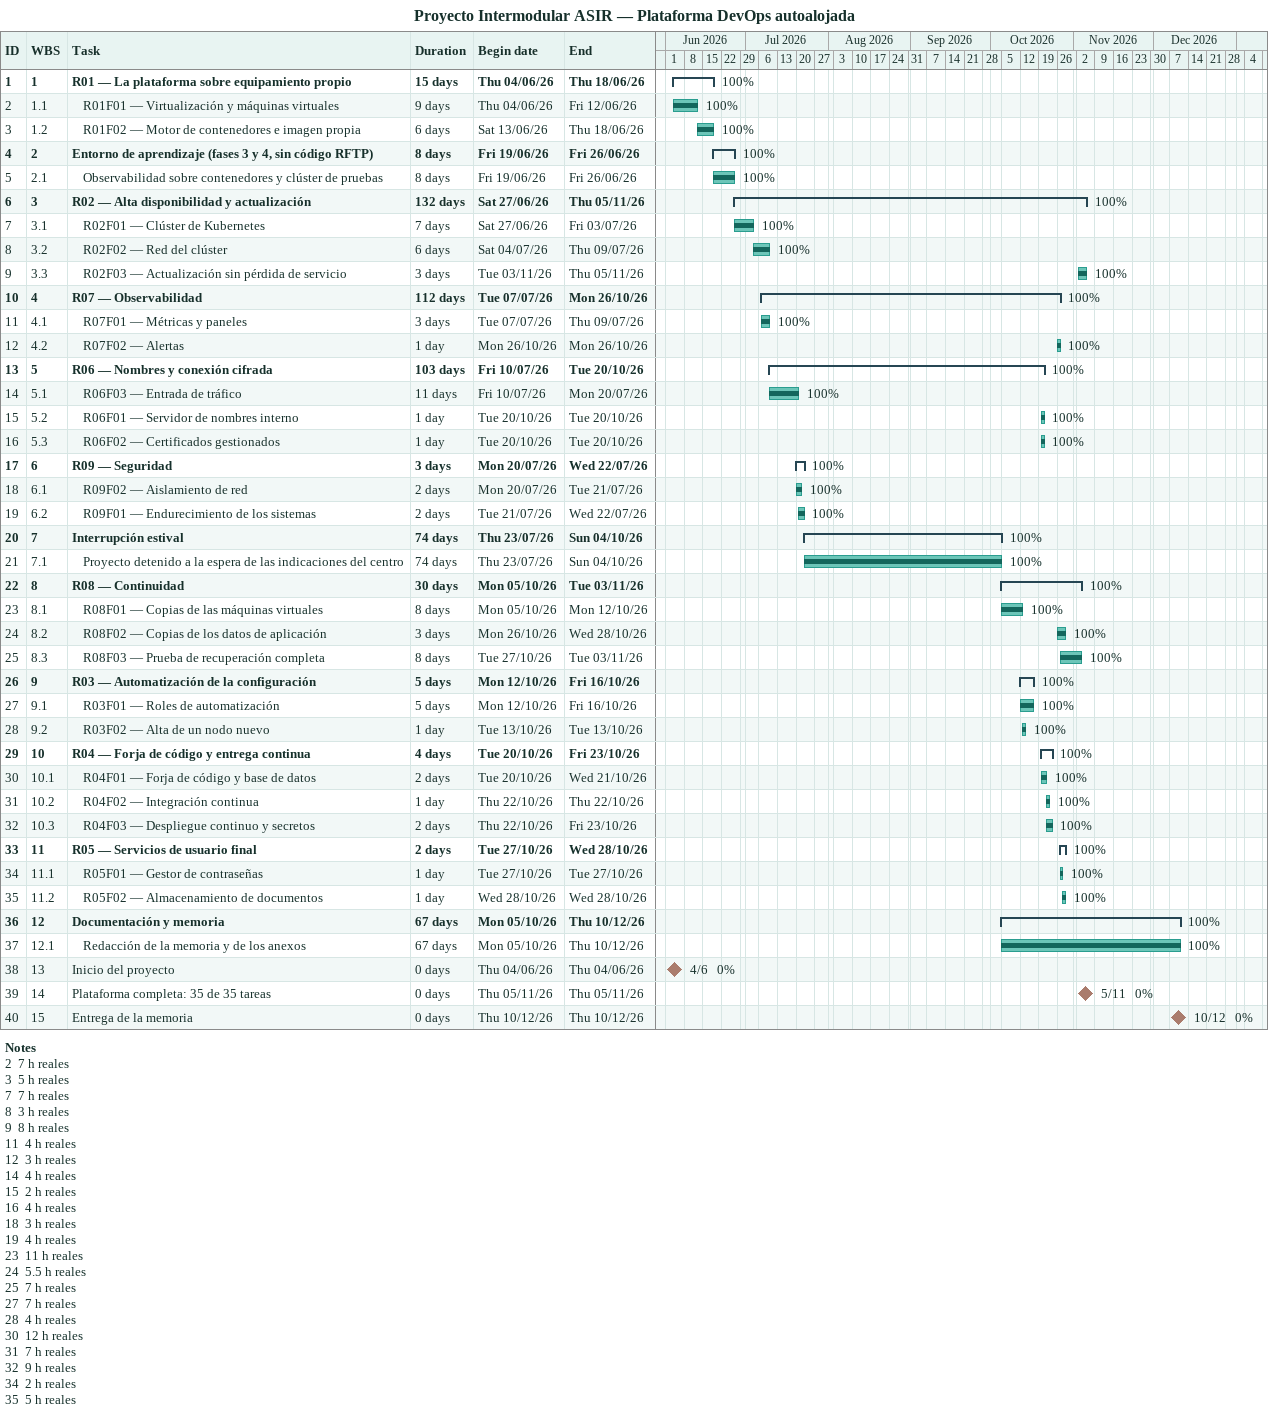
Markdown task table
Proyecto Intermodular ASIR — Plataforma DevOps autoalojada

| ID | WBS | Task | Duration | Start | Finish | % complete |
|---|---|---|---|---|---|---|
| 1 | 1 | **R01 — La plataforma sobre equipamiento propio** | 15d | 2026-06-04 | 2026-06-18 | 100 |
| 2 | 1.1 | R01F01 — Virtualización y máquinas virtuales | 9d | 2026-06-04 | 2026-06-12 | 100 |
| 3 | 1.2 | R01F02 — Motor de contenedores e imagen propia | 6d | 2026-06-13 | 2026-06-18 | 100 |
| 4 | 2 | **Entorno de aprendizaje (fases 3 y 4, sin código RFTP)** | 8d | 2026-06-19 | 2026-06-26 | 100 |
| 5 | 2.1 | Observabilidad sobre contenedores y clúster de pruebas | 8d | 2026-06-19 | 2026-06-26 | 100 |
| 6 | 3 | **R02 — Alta disponibilidad y actualización** | 132d | 2026-06-27 | 2026-11-05 | 100 |
| 7 | 3.1 | R02F01 — Clúster de Kubernetes | 7d | 2026-06-27 | 2026-07-03 | 100 |
| 8 | 3.2 | R02F02 — Red del clúster | 6d | 2026-07-04 | 2026-07-09 | 100 |
| 9 | 3.3 | R02F03 — Actualización sin pérdida de servicio | 3d | 2026-11-03 | 2026-11-05 | 100 |
| 10 | 4 | **R07 — Observabilidad** | 112d | 2026-07-07 | 2026-10-26 | 100 |
| 11 | 4.1 | R07F01 — Métricas y paneles | 3d | 2026-07-07 | 2026-07-09 | 100 |
| 12 | 4.2 | R07F02 — Alertas | 1d | 2026-10-26 | 2026-10-26 | 100 |
| 13 | 5 | **R06 — Nombres y conexión cifrada** | 103d | 2026-07-10 | 2026-10-20 | 100 |
| 14 | 5.1 | R06F03 — Entrada de tráfico | 11d | 2026-07-10 | 2026-07-20 | 100 |
| 15 | 5.2 | R06F01 — Servidor de nombres interno | 1d | 2026-10-20 | 2026-10-20 | 100 |
| 16 | 5.3 | R06F02 — Certificados gestionados | 1d | 2026-10-20 | 2026-10-20 | 100 |
| 17 | 6 | **R09 — Seguridad** | 3d | 2026-07-20 | 2026-07-22 | 100 |
| 18 | 6.1 | R09F02 — Aislamiento de red | 2d | 2026-07-20 | 2026-07-21 | 100 |
| 19 | 6.2 | R09F01 — Endurecimiento de los sistemas | 2d | 2026-07-21 | 2026-07-22 | 100 |
| 20 | 7 | **Interrupción estival** | 74d | 2026-07-23 | 2026-10-04 | 100 |
| 21 | 7.1 | Proyecto detenido a la espera de las indicaciones del centro | 74d | 2026-07-23 | 2026-10-04 | 100 |
| 22 | 8 | **R08 — Continuidad** | 30d | 2026-10-05 | 2026-11-03 | 100 |
| 23 | 8.1 | R08F01 — Copias de las máquinas virtuales | 8d | 2026-10-05 | 2026-10-12 | 100 |
| 24 | 8.2 | R08F02 — Copias de los datos de aplicación | 3d | 2026-10-26 | 2026-10-28 | 100 |
| 25 | 8.3 | R08F03 — Prueba de recuperación completa | 8d | 2026-10-27 | 2026-11-03 | 100 |
| 26 | 9 | **R03 — Automatización de la configuración** | 5d | 2026-10-12 | 2026-10-16 | 100 |
| 27 | 9.1 | R03F01 — Roles de automatización | 5d | 2026-10-12 | 2026-10-16 | 100 |
| 28 | 9.2 | R03F02 — Alta de un nodo nuevo | 1d | 2026-10-13 | 2026-10-13 | 100 |
| 29 | 10 | **R04 — Forja de código y entrega continua** | 4d | 2026-10-20 | 2026-10-23 | 100 |
| 30 | 10.1 | R04F01 — Forja de código y base de datos | 2d | 2026-10-20 | 2026-10-21 | 100 |
| 31 | 10.2 | R04F02 — Integración continua | 1d | 2026-10-22 | 2026-10-22 | 100 |
| 32 | 10.3 | R04F03 — Despliegue continuo y secretos | 2d | 2026-10-22 | 2026-10-23 | 100 |
| 33 | 11 | **R05 — Servicios de usuario final** | 2d | 2026-10-27 | 2026-10-28 | 100 |
| 34 | 11.1 | R05F01 — Gestor de contraseñas | 1d | 2026-10-27 | 2026-10-27 | 100 |
| 35 | 11.2 | R05F02 — Almacenamiento de documentos | 1d | 2026-10-28 | 2026-10-28 | 100 |
| 36 | 12 | **Documentación y memoria** | 67d | 2026-10-05 | 2026-12-10 | 100 |
| 37 | 12.1 | Redacción de la memoria y de los anexos | 67d | 2026-10-05 | 2026-12-10 | 100 |
| 38 | 13 | Inicio del proyecto | 0d | 2026-06-04 | 2026-06-04 | 0 |
| 39 | 14 | Plataforma completa: 35 de 35 tareas | 0d | 2026-11-05 | 2026-11-05 | 0 |
| 40 | 15 | Entrega de la memoria | 0d | 2026-12-10 | 2026-12-10 | 0 |

Notes
- 2: 7 h reales
- 3: 5 h reales
- 7: 7 h reales
- 8: 3 h reales
- 9: 8 h reales
- 11: 4 h reales
- 12: 3 h reales
- 14: 4 h reales
- 15: 2 h reales
- 16: 4 h reales
- 18: 3 h reales
- 19: 4 h reales
- 23: 11 h reales
- 24: 5.5 h reales
- 25: 7 h reales
- 27: 7 h reales
- 28: 4 h reales
- 30: 12 h reales
- 31: 7 h reales
- 32: 9 h reales
- 34: 2 h reales
- 35: 5 h reales
